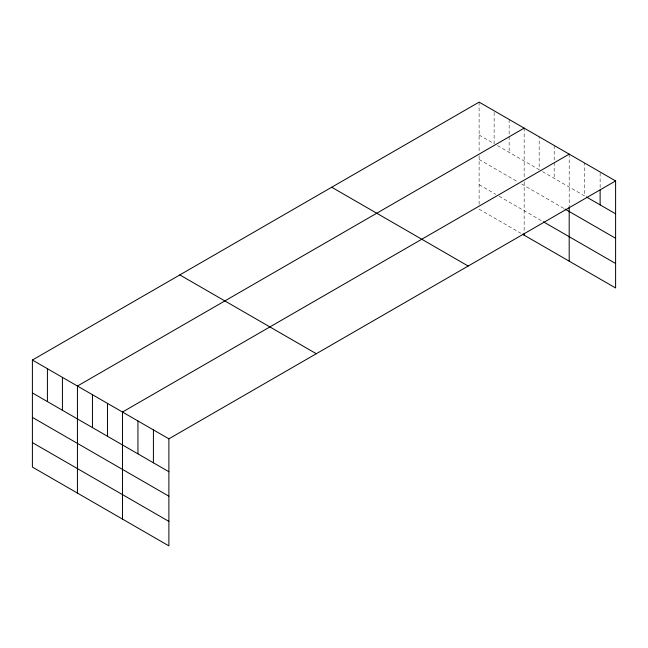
<?xml version="1.0" encoding="UTF-8"?>
<svg xmlns="http://www.w3.org/2000/svg" width="648" height="648" viewBox="0 0 648 648"><rect width="100%" height="100%" fill="white"/><g stroke="black" fill="none" stroke-linecap="round" stroke-linejoin="round"><path stroke-width="0.49" stroke-dasharray="3.24 2.43" d="M479.115 102.125L479.115 151.964M479.115 135.019L494.132 143.694L494.132 110.792M497.47 145.614L539.168 169.695L539.168 136.793M542.506 171.623L584.666 195.963L584.666 163.061M479.115 159.489L518.319 182.12M521.656 184.048L564.189 208.607M479.115 184.696L495.801 194.327M499.138 196.255L542.506 221.3M479.115 209.166L520.822 233.248M600.129 172.992L600.129 187.944M569.195 154.135L569.195 205.853M554.186 145.46L554.186 161.417M554.186 162.413L554.186 178.362M524.159 128.126L524.159 177.965M524.159 181.732L524.159 231.409M509.142 119.459L509.142 135.408M509.142 136.404L509.142 152.361M479.115 155.722L479.115 204.46"/><path stroke-width="0.97" d="M32.4 360.037L168.885 438.834L168.885 545.875L32.4 467.078L32.4 360.037L479.115 102.125L615.6 180.922L615.6 287.963L522.49 234.212M524.159 128.126L77.436 386.038L77.436 493.079M569.195 154.135L122.48 412.039L122.48 519.08M168.885 438.834L615.6 180.922M586.383 196.952L615.6 213.824M565.024 209.085L615.6 238.286M543.34 221.778L615.6 263.501M331.703 187.232L468.18 266.036M179.82 274.922L316.297 353.719M32.4 392.931L168.885 471.728M32.4 417.401L168.885 496.198M32.4 442.608L168.885 521.405M600.129 189.937L600.129 204.889M569.195 206.793L569.195 261.176M524.159 233.288L524.159 235.167M153.414 429.899L153.414 462.802M137.943 420.973L137.943 453.867M107.463 403.372L107.463 436.274M92.453 394.705L92.453 427.607M62.427 377.371L62.427 410.265M47.409 368.704L47.409 401.598"/></g></svg>
